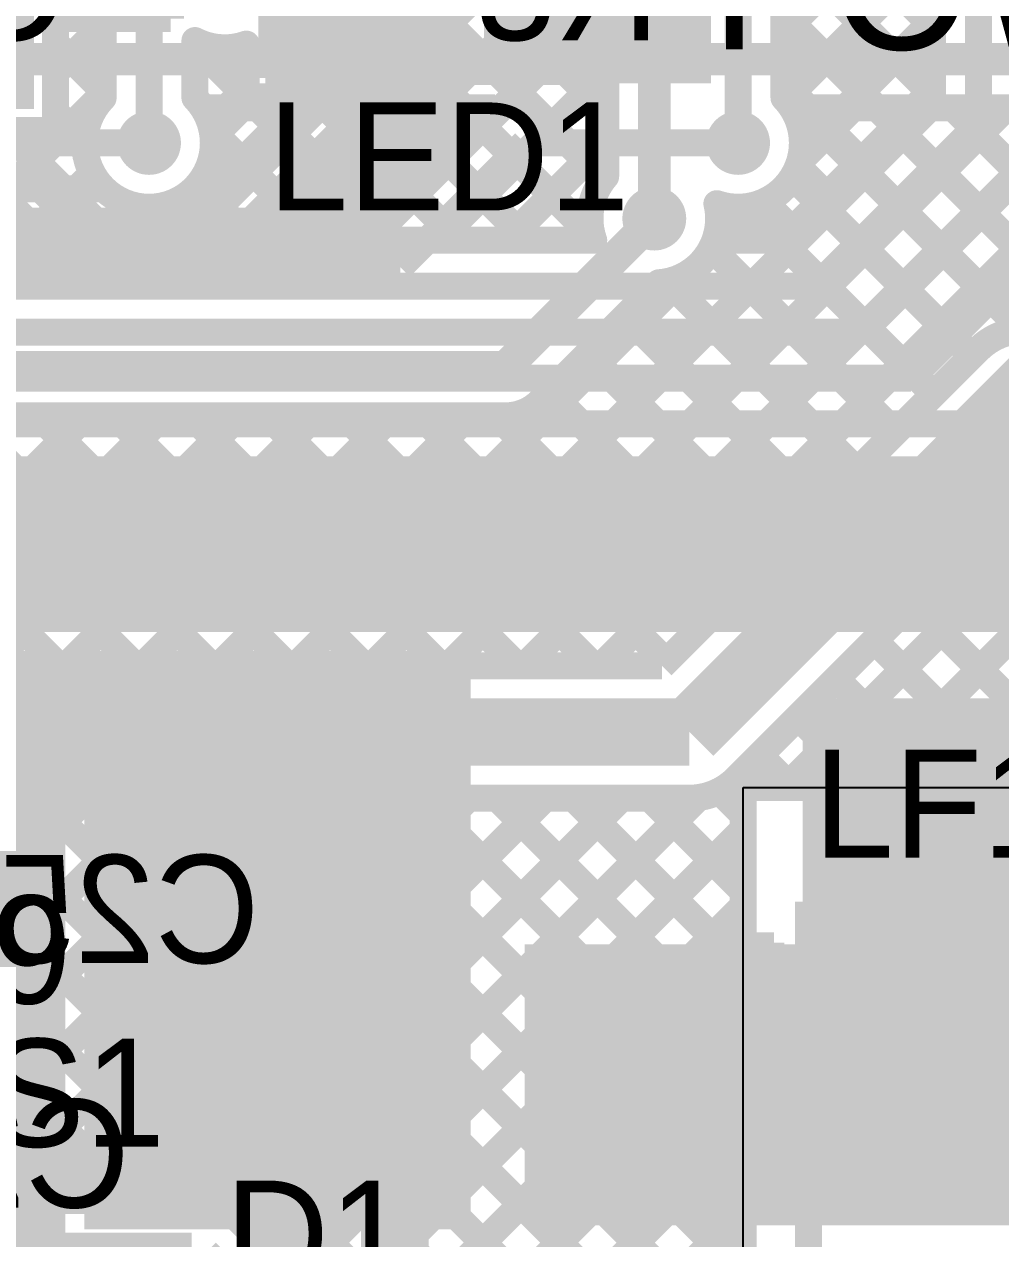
# Model space of a CAD drawing. Header units: millimetres. Extents: x 0.79 to 4.38, y 0.99 to 3.94.
# Drawn here: x 3.2668 to 3.6282, y 1.5995 to 2.0489 of the extents above; entities that cross this region are included whole.
import ezdxf

# ---------------------------------------------------------------- set-up
doc = ezdxf.new("R2010")
doc.units = ezdxf.units.MM
doc.header["$MEASUREMENT"] = 0
for name, color, linetype in [('BottomLayer', 5, 'Continuous'), ('BottomOverlay', 54, 'Continuous'), ('BottomPaste', 16, 'Continuous'), ('BottomSolder', 6, 'Continuous'), ('MultiLayer', 9, 'Continuous'), ('TopLayer', 1, 'Continuous'), ('TopOverlay', 2, 'Continuous'), ('TopPaste', 8, 'Continuous'), ('TopSolder', 216, 'Continuous'), ('ViaHoleLayer', 16, 'Continuous')]:
    doc.layers.add(name, color=color, linetype=linetype)

# ---------------------------------------------------------------- blocks, each defined once
blk = doc.blocks.new('49MD_8_000_20_20_20_A_5')
at = {"layer": 'TopLayer'}
for points in [[(-0.28543, -0.03937), (-0.0689, -0.03937), (-0.28543, 0.03937), (-0.0689, 0.03937)], [(0.0689, -0.03937), (0.28543, -0.03937), (0.0689, 0.03937), (0.28543, 0.03937)]]:
    blk.add_solid(points, dxfattribs=at)
at = {"layer": 'TopOverlay', "const_width": 0.01}
for points in [[(-0.256, 0.1), (-0.256, 0.05)], [(-0.256, 0.1), (0.252, 0.1)], [(0.252, 0.1), (0.252, 0.05)], [(-0.256, -0.05), (-0.256, -0.094)], [(0.252, -0.05), (0.252, -0.094)], [(-0.256, -0.094), (0.252, -0.094)]]:
    blk.add_lwpolyline(points, dxfattribs=at)
at = {"layer": 'TopOverlay'}
for points, const_width in [([(-0.27696, 0.067, 1), (-0.30104, 0.067, 1)], 0.01969), ([(-0.30596, 0.067, 1), (-0.29612, 0.067, 1)], 0.00984), ([(-0.28188, 0.067, 1), (-0.27204, 0.067, 1)], 0.00984)]:
    blk.add_lwpolyline(points, format="xyb", close=True, dxfattribs=dict(at, const_width=const_width))
at = {"layer": 'TopPaste'}
for points in [[(-0.28543, -0.03937), (-0.0689, -0.03937), (-0.28543, 0.03937), (-0.0689, 0.03937)], [(0.0689, -0.03937), (0.28543, -0.03937), (0.0689, 0.03937), (0.28543, 0.03937)]]:
    blk.add_solid(points, dxfattribs=at)
at = {"layer": 'TopSolder'}
for points in [[(-0.28943, -0.04337), (-0.0649, -0.04337), (-0.28943, 0.04337), (-0.0649, 0.04337)], [(0.0649, -0.04337), (0.28943, -0.04337), (0.0649, 0.04337), (0.28943, 0.04337)]]:
    blk.add_solid(points, dxfattribs=at)
blk = doc.blocks.new('HCM0703_3R3_R_30')
at = {"layer": 'TopLayer'}
for points in [[(-0.14567, -0.06496), (-0.05512, -0.06496), (-0.14567, 0.06496), (-0.05512, 0.06496)], [(0.05512, -0.06496), (0.14567, -0.06496), (0.05512, 0.06496), (0.14567, 0.06496)]]:
    blk.add_solid(points, dxfattribs=at)
at = {"layer": 'TopOverlay', "const_width": 0.01}
for points in [[(-0.13976, 0.12992), (0.13976, 0.12992)], [(-0.13976, 0.12992), (-0.13976, 0.08)], [(0.13976, 0.12992), (0.13976, 0.08)], [(-0.13976, -0.08), (-0.13976, -0.12992)], [(0.13976, -0.08), (0.13976, -0.12992)], [(-0.13976, -0.12992), (0.13976, -0.12992)]]:
    blk.add_lwpolyline(points, dxfattribs=at)
at = {"layer": 'TopOverlay'}
for points, const_width in [([(-0.155, 0.075, 1), (-0.165, 0.075, 1)], 0.01969), ([(-0.16992, 0.075, 1), (-0.16008, 0.075, 1)], 0.00984), ([(-0.15992, 0.075, 1), (-0.15008, 0.075, 1)], 0.00984)]:
    blk.add_lwpolyline(points, format="xyb", close=True, dxfattribs=dict(at, const_width=const_width))
at = {"layer": 'TopPaste'}
for points in [[(-0.14567, -0.06496), (-0.05512, -0.06496), (-0.14567, 0.06496), (-0.05512, 0.06496)], [(0.05512, -0.06496), (0.14567, -0.06496), (0.05512, 0.06496), (0.14567, 0.06496)]]:
    blk.add_solid(points, dxfattribs=at)
at = {"layer": 'TopSolder'}
for points in [[(-0.14967, -0.06896), (-0.05112, -0.06896), (-0.14967, 0.06896), (-0.05112, 0.06896)], [(0.05112, -0.06896), (0.14967, -0.06896), (0.05112, 0.06896), (0.14967, 0.06896)]]:
    blk.add_solid(points, dxfattribs=at)
blk = doc.blocks.new('PMEG3010ER_115_53')
at = {"layer": 'TopLayer'}
for points in [[(-0.02953, -0.02953), (0.02953, -0.02953), (-0.02953, 0.02953), (0.02953, 0.02953)], [(0.08071, -0.02953), (0.13976, -0.02953), (0.08071, 0.02953), (0.13976, 0.02953)]]:
    blk.add_solid(points, dxfattribs=at)
at = {"layer": 'TopOverlay', "const_width": 0.00787}
for points in [[(-0.056, 0.038), (-0.037, 0.038)], [(-0.056, -0.038), (-0.056, 0.038)], [(-0.037, -0.038), (-0.037, 0.038)], [(-0.037, 0.038), (-0.029, 0.038)], [(0.13924, 0.038), (0.14724, 0.038)], [(0.14724, -0.038), (0.14724, 0.038)], [(-0.056, -0.038), (-0.037, -0.038)], [(-0.037, -0.038), (-0.029, -0.038)], [(0.13924, -0.038), (0.14724, -0.038)]]:
    blk.add_lwpolyline(points, dxfattribs=at)
at = {"layer": 'TopPaste'}
for points in [[(-0.02953, -0.02953), (0.02953, -0.02953), (-0.02953, 0.02953), (0.02953, 0.02953)], [(0.08071, -0.02953), (0.13976, -0.02953), (0.08071, 0.02953), (0.13976, 0.02953)]]:
    blk.add_solid(points, dxfattribs=at)
at = {"layer": 'TopSolder'}
for points in [[(-0.03353, -0.03353), (0.03353, -0.03353), (-0.03353, 0.03353), (0.03353, 0.03353)], [(0.07671, -0.03353), (0.14376, -0.03353), (0.07671, 0.03353), (0.14376, 0.03353)]]:
    blk.add_solid(points, dxfattribs=at)
blk = doc.blocks.new('R__0402_B_226')
at = {"layer": 'BottomLayer'}
for points in [[(-0.0275, 0.0125), (-0.0275, -0.0125), (-0.0095, 0.0125), (-0.0095, -0.0125)], [(0.0095, 0.0125), (0.0095, -0.0125), (0.0275, 0.0125), (0.0275, -0.0125)]]:
    blk.add_solid(points, dxfattribs=at)
at = {"layer": 'BottomOverlay', "const_width": 0.005}
for points in [[(-0.0325, 0.0175), (-0.0085, 0.0175)], [(-0.0325, -0.0175), (-0.0325, 0.0175)], [(0.0085, 0.0175), (0.0325, 0.0175)], [(0.0325, -0.0175), (0.0325, 0.0175)], [(-0.0325, -0.0175), (-0.0085, -0.0175)], [(0.0085, -0.0175), (0.0325, -0.0175)]]:
    blk.add_lwpolyline(points, dxfattribs=at)
at = {"layer": 'BottomPaste'}
for points in [[(-0.0275, 0.0125), (-0.0275, -0.0125), (-0.0095, 0.0125), (-0.0095, -0.0125)], [(0.0095, 0.0125), (0.0095, -0.0125), (0.0275, 0.0125), (0.0275, -0.0125)]]:
    blk.add_solid(points, dxfattribs=at)
at = {"layer": 'BottomSolder'}
for points in [[(-0.0315, 0.0165), (-0.0315, -0.0165), (-0.0055, 0.0165), (-0.0055, -0.0165)], [(0.0055, 0.0165), (0.0055, -0.0165), (0.0315, 0.0165), (0.0315, -0.0165)]]:
    blk.add_solid(points, dxfattribs=at)
blk = doc.blocks.new('LED_SMT_230')
at = {"layer": 'TopLayer'}
for points in [[(-0.06, -0.03), (-0.02, -0.03), (-0.06, 0.03), (-0.02, 0.03)], [(0.02, -0.03), (0.06, -0.03), (0.02, 0.03), (0.06, 0.03)]]:
    blk.add_solid(points, dxfattribs=at)
at = {"layer": 'TopOverlay', "const_width": 0.005}
for points in [[(-0.065, 0.035), (0.065, 0.035)], [(-0.065, -0.035), (-0.065, 0.035)], [(0.065, -0.035), (0.065, 0.035)], [(-0.065, -0.035), (0.065, -0.035)]]:
    blk.add_lwpolyline(points, dxfattribs=at)
at = {"layer": 'TopOverlay'}
blk.add_solid([(0.064, -0.037), (0.1, -0.037), (0.064, 0.037), (0.1, 0.037)], dxfattribs=at)
at = {"layer": 'TopPaste'}
for points in [[(-0.06, -0.03), (-0.02, -0.03), (-0.06, 0.03), (-0.02, 0.03)], [(0.02, -0.03), (0.06, -0.03), (0.02, 0.03), (0.06, 0.03)]]:
    blk.add_solid(points, dxfattribs=at)
at = {"layer": 'TopSolder'}
for points in [[(-0.064, -0.034), (-0.016, -0.034), (-0.064, 0.034), (-0.016, 0.034)], [(0.016, -0.034), (0.064, -0.034), (0.016, 0.034), (0.064, 0.034)]]:
    blk.add_solid(points, dxfattribs=at)

msp = doc.modelspace()

# ---------------------------------------------------------------- linework, layer by layer
at = {"layer": 'BottomLayer'}
for p, q in [((3.53294, 1.7665), (3.85694, 1.7665)), ((3.53294, 1.3845), (3.53294, 1.7665))]:
    msp.add_line(p, q, dxfattribs=at)
for points, const_width in [([(3.006, 2.036), (4.267, 2.036)], 0.012), ([(3.33295, 2.018), (3.44105, 2.018)], 0.01), ([(3.33365, 1.976), (3.37565, 2.018)], 0.01), ([(3.3367, 2.00733), (3.34736, 2.018)], 0.01), ([(3.35601, 2.018), (3.39801, 1.976)], 0.01), ([(3.36193, 1.976), (3.40393, 2.018)], 0.01), ([(3.3843, 2.018), (3.41263, 1.98967)], 0.01), ([(3.39021, 1.976), (3.43221, 2.018)], 0.01), ([(3.39542, 1.8115), (3.60192, 2.018)], 0.01), ([(3.41258, 2.018), (3.42677, 2.00381)], 0.01), ([(3.42371, 1.8115), (3.63021, 2.018)], 0.01), ([(3.45199, 1.8115), (3.65849, 2.018)], 0.01), ([(3.48027, 1.8115), (3.68677, 2.018)], 0.01), ([(3.55095, 2.018), (3.91857, 2.018)], 0.01), ([(3.55381, 1.99818), (3.57364, 2.018)], 0.01), ([(3.554, 2.018), (3.63631, 1.9357)], 0.01), ([(3.58229, 2.018), (3.66457, 1.93571)], 0.01), ([(3.61057, 2.018), (3.69286, 1.93571)], 0.01), ([(3.63227, 1.93521), (3.71506, 2.018)], 0.01), ([(3.39896, 1.976), (3.43996, 2.017)], 0.01), ([(3.33642, 2.00931), (3.36973, 1.976)], 0.01), ([(2.945, 2.005), (3.313, 2.005)], 0.01), ([(3.406, 1.959), (3.452, 2.005)], 0.01), ([(3.452, 2.005), (3.531, 2.005)], 0.01), ([(3.55125, 1.99247), (3.61753, 1.92618)], 0.01), ([(2.945, 1.988), (3.29633, 1.988)], 0.01), ([(3.27288, 1.988), (3.28488, 1.976)], 0.01), ([(3.27708, 1.976), (3.28908, 1.988)], 0.01), ([(3.32956, 1.98789), (3.34145, 1.976)], 0.01), ([(3.30727, 1.98189), (3.31316, 1.976)], 0.01), ([(3.52047, 1.96483), (3.53782, 1.98219)], 0.01), ([(3.30536, 1.976), (3.31067, 1.9813)], 0.01), ([(3.445, 1.922), (3.5, 1.977)], 0.012), ([(3.53405, 1.98138), (3.60339, 1.91204)], 0.01), ([(2.90043, 1.976), (3.39896, 1.976)], 0.01), ([(3.52113, 1.96602), (3.58925, 1.8979)], 0.01), ([(2.785, 1.959), (3.406, 1.959)], 0.01), ([(3.36714, 1.8115), (3.51217, 1.95653)], 0.01), ([(3.45775, 1.9093), (3.50171, 1.95325)], 0.01), ([(3.50512, 1.95375), (3.57511, 1.88376)], 0.01), ([(3.48952, 1.94106), (3.56097, 1.86961)], 0.01), ([(3.50285, 1.8115), (3.61986, 1.92851)], 0.01), ([(2.40071, 1.922), (3.445, 1.922)], 0.012), ([(3.47538, 1.92692), (3.54682, 1.85547)], 0.01), ([(3.513, 1.787), (3.63721, 1.91121)], 0.025), ([(3.63721, 1.91121), (4.182, 1.91121)], 0.025), ([(3.46123, 1.91278), (3.53268, 1.84133)], 0.01), ([(2.4163, 1.904), (3.445, 1.904)], 0.01), ([(3.18717, 1.904), (3.27967, 1.8115)], 0.01), ([(3.19743, 1.8115), (3.28993, 1.904)], 0.01), ([(3.21546, 1.904), (3.30796, 1.8115)], 0.01), ([(3.22572, 1.8115), (3.31821, 1.904)], 0.01), ([(3.24374, 1.904), (3.33624, 1.8115)], 0.01), ([(3.254, 1.8115), (3.3465, 1.904)], 0.01), ([(3.27202, 1.904), (3.36452, 1.8115)], 0.01), ([(3.28228, 1.8115), (3.37478, 1.904)], 0.01), ([(3.30031, 1.904), (3.39281, 1.8115)], 0.01), ([(3.31057, 1.8115), (3.40307, 1.904)], 0.01), ([(3.32859, 1.904), (3.42109, 1.8115)], 0.01), ([(3.33885, 1.8115), (3.43135, 1.904)], 0.01), ([(3.35688, 1.904), (3.44938, 1.8115)], 0.01), ([(3.38516, 1.904), (3.47766, 1.8115)], 0.01), ([(3.41345, 1.904), (3.5044, 1.81305)], 0.01), ([(3.44173, 1.904), (3.51854, 1.82719)], 0.01), ([(3.53035, 1.7697), (3.64736, 1.88671)], 0.01), ([(3.54841, 1.7665), (3.66862, 1.88671)], 0.01), ([(3.5767, 1.7665), (3.69691, 1.88671)], 0.01), ([(3.60498, 1.7665), (3.72519, 1.88671)], 0.01), ([(3.6239, 1.86325), (3.72065, 1.7665)], 0.01), ([(3.60976, 1.84911), (3.69236, 1.7665)], 0.01), ([(3.59561, 1.83497), (3.66408, 1.7665)], 0.01), ([(3.58147, 1.82082), (3.6358, 1.7665)], 0.01), ([(3.183, 1.8115), (3.50285, 1.8115)], 0.01), ([(3.56733, 1.80668), (3.60751, 1.7665)], 0.01), ([(3.125, 1.787), (3.513, 1.787)], 0.025), ([(3.55319, 1.79254), (3.57923, 1.7665)], 0.01), ([(3.53905, 1.7784), (3.55095, 1.7665)], 0.01), ([(3.53294, 1.7665), (3.85694, 1.7665)], 0.01), ([(3.53294, 1.3845), (3.53294, 1.7665)], 0.01), ([(3.16444, 1.63709), (3.28985, 1.7625)], 0.01), ([(3.16933, 1.61369), (3.31814, 1.7625)], 0.01), ([(3.183, 1.7625), (3.513, 1.7625)], 0.01), ([(3.18725, 1.7625), (3.33774, 1.61201)], 0.01), ([(3.19761, 1.61369), (3.34642, 1.7625)], 0.01), ([(3.21553, 1.7625), (3.53294, 1.44509)], 0.01), ([(3.22589, 1.61369), (3.37471, 1.7625)], 0.01), ([(3.24382, 1.7625), (3.53294, 1.47338)], 0.01), ([(3.25418, 1.61369), (3.40299, 1.7625)], 0.01), ([(3.2721, 1.7625), (3.53294, 1.50166)], 0.01), ([(3.28246, 1.61369), (3.43127, 1.7625)], 0.01), ([(3.30039, 1.7625), (3.53294, 1.52995)], 0.01), ([(3.31075, 1.61369), (3.45956, 1.7625)], 0.01), ([(3.32867, 1.7625), (3.53294, 1.55823)], 0.01), ([(3.33746, 1.61212), (3.48784, 1.7625)], 0.01), ([(3.35315, 1.59952), (3.51636, 1.76273)], 0.01), ([(3.35696, 1.7625), (3.53294, 1.58651)], 0.01), ([(3.38524, 1.7625), (3.53294, 1.6148)], 0.01), ([(3.41352, 1.7625), (3.53294, 1.64308)], 0.01), ([(3.44181, 1.7625), (3.53294, 1.67137)], 0.01), ([(3.47009, 1.7625), (3.53294, 1.69965)], 0.01), ([(3.49838, 1.7625), (3.53294, 1.72794)], 0.01), ([(3.52404, 1.76513), (3.53294, 1.75622)], 0.01), ([(3.36702, 1.58511), (3.53294, 1.75103)], 0.01), ([(3.183, 1.73847), (3.30778, 1.61369)], 0.01), ([(3.37144, 1.56125), (3.53294, 1.72275)], 0.01), ([(3.183, 1.71018), (3.27949, 1.61369)], 0.01), ([(3.37144, 1.53296), (3.53294, 1.69446)], 0.01), ([(3.37144, 1.50468), (3.53294, 1.66618)], 0.01), ([(3.37144, 1.47639), (3.53294, 1.63789)], 0.01), ([(3.21525, 1.62119), (3.34209, 1.62119)], 0.025), ([(3.34209, 1.62119), (3.37894, 1.58433)], 0.025), ([(3.15944, 1.61369), (3.32883, 1.61369)], 0.01), ([(3.37144, 1.44811), (3.53294, 1.60961)], 0.01), ([(3.34618, 1.60649), (3.36424, 1.58842)], 0.01), ([(3.13125, 1.58919), (3.32883, 1.58919)], 0.025), ([(3.32883, 1.58919), (3.34694, 1.57108)], 0.025)]:
    msp.add_lwpolyline(points, dxfattribs=dict(at, const_width=const_width))
at = {"layer": 'BottomLayer', "const_width": 0.01}
for points in [[(3.33295, 2.018, -0.145397), (3.33681, 2.005)], [(3.55095, 2.018, -0.145397), (3.55481, 2.005)], [(3.33681, 2.005, -0.664665), (3.29633, 1.988)], [(3.55481, 2.005, -0.516221), (3.52316, 1.98252)], [(3.52316, 1.98252, -0.058506), (3.52381, 1.977)], [(3.52381, 1.977, -0.393363), (3.50171, 1.95325)], [(3.61986, 1.92851, -0.199267), (3.63721, 1.93571)], [(3.61989, 1.92854, -0.198912), (3.63721, 1.93571)], [(3.45775, 1.9093, -0.199396), (3.445, 1.904)], [(3.45773, 1.90927, -0.198912), (3.445, 1.904)], [(3.53035, 1.7697, -0.199267), (3.513, 1.7625)], [(3.53032, 1.76968, -0.198912), (3.513, 1.7625)], [(3.32883, 1.61369, -0.198912), (3.34615, 1.60651)], [(3.32883, 1.61369, -0.199267), (3.34618, 1.60649)]]:
    msp.add_lwpolyline(points, format="xyb", dxfattribs=at)
at = {"layer": 'BottomLayer'}
for points, const_width in [([(3.33045, 2.018, 1), (3.33545, 2.018, 1)], 0.005), ([(3.54845, 2.018, 1), (3.55345, 2.018, 1)], 0.005), ([(3.30709, 2.005, 1), (3.31891, 2.005, 1)], 0.01181), ([(3.52509, 2.005, 1), (3.53691, 2.005, 1)], 0.01181), ([(3.33431, 2.005, 1), (3.33931, 2.005, 1)], 0.005), ([(3.33431, 2.005, 1), (3.33931, 2.005, 1)], 0.005), ([(3.55231, 2.005, 1), (3.55731, 2.005, 1)], 0.005), ([(3.55231, 2.005, 1), (3.55731, 2.005, 1)], 0.005), ([(3.29383, 1.988, 1), (3.29883, 1.988, 1)], 0.005), ([(3.49409, 1.977, 1), (3.50591, 1.977, 1)], 0.01181), ([(3.52066, 1.98252, 1), (3.52566, 1.98252, 1)], 0.005), ([(3.52066, 1.98252, 1), (3.52566, 1.98252, 1)], 0.005), ([(3.52131, 1.977, 1), (3.52631, 1.977, 1)], 0.005), ([(3.52131, 1.977, 1), (3.52631, 1.977, 1)], 0.005), ([(3.49921, 1.95325, 1), (3.50421, 1.95325, 1)], 0.005), ([(3.61736, 1.92851, 1), (3.62236, 1.92851, 1)], 0.005), ([(3.61739, 1.92854, 1), (3.62239, 1.92854, 1)], 0.005), ([(3.45523, 1.90927, 1), (3.46023, 1.90927, 1)], 0.005), ([(3.45525, 1.9093, 1), (3.46025, 1.9093, 1)], 0.005), ([(3.4425, 1.904, 1), (3.4475, 1.904, 1)], 0.005), ([(3.4425, 1.904, 1), (3.4475, 1.904, 1)], 0.005), ([(3.52782, 1.76968, 1), (3.53282, 1.76968, 1)], 0.005), ([(3.52785, 1.7697, 1), (3.53285, 1.7697, 1)], 0.005), ([(3.5105, 1.7625, 1), (3.5155, 1.7625, 1)], 0.005), ([(3.5105, 1.7625, 1), (3.5155, 1.7625, 1)], 0.005), ([(3.32633, 1.61369, 1), (3.33133, 1.61369, 1)], 0.005), ([(3.32633, 1.61369, 1), (3.33133, 1.61369, 1)], 0.005), ([(3.34365, 1.60651, 1), (3.34865, 1.60651, 1)], 0.005), ([(3.34368, 1.60649, 1), (3.34868, 1.60649, 1)], 0.005)]:
    msp.add_lwpolyline(points, format="xyb", close=True, dxfattribs=dict(at, const_width=const_width))
at = {"layer": 'MultiLayer', "const_width": 0.01181}
for points in [[(3.30709, 2.005, 1), (3.31891, 2.005, 1)], [(3.52509, 2.005, 1), (3.53691, 2.005, 1)], [(3.49409, 1.977, 1), (3.50591, 1.977, 1)]]:
    msp.add_lwpolyline(points, format="xyb", close=True, dxfattribs=at)
at = {"layer": 'TopLayer'}
for points, const_width in [([(3.531, 2.005), (3.531, 2.373)], 0.01), ([(3.548, 2.02167), (3.548, 2.36685)], 0.01), ([(3.5, 1.977), (3.5, 2.32307)], 0.012), ([(3.482, 1.99259), (3.482, 2.27814)], 0.01), ([(3.313, 2.005), (3.313, 2.18)], 0.01), ([(3.37866, 2.14526), (3.482, 2.04192)], 0.01), ([(3.413, 2.03839), (3.482, 2.10739)], 0.01), ([(3.413, 2.022), (3.413, 2.106)], 0.01), ([(3.548, 2.1032), (3.603, 2.0482)], 0.01), ([(3.548, 2.04611), (3.5962, 2.09431)], 0.01), ([(3.62, 2.012), (3.62, 2.0935)], 0.01), ([(3.296, 2.02167), (3.296, 2.08705)], 0.01), ([(3.413, 2.08546), (3.482, 2.01646)], 0.01), ([(3.27837, 2.00957), (3.27837, 2.08364)], 0.01), ([(3.36907, 1.969), (3.482, 2.08193)], 0.01), ([(3.548, 2.07774), (3.603, 2.02274)], 0.01), ([(3.603, 2.01904), (3.603, 2.07683)], 0.01), ([(3.5485, 2.02115), (3.603, 2.07565)], 0.01), ([(3.27837, 2.06736), (3.296, 2.04973)], 0.01), ([(3.27837, 2.06735), (3.296, 2.04972)], 0.01), ([(3.413, 2.06001), (3.48129, 1.99172)], 0.01), ([(3.39452, 1.969), (3.482, 2.05648)], 0.01), ([(3.548, 2.05229), (3.59212, 2.00816)], 0.01), ([(3.55459, 2.00179), (3.603, 2.0502)], 0.01), ([(3.27837, 2.03104), (3.296, 2.04867)], 0.01), ([(3.27837, 2.0419), (3.296, 2.02427)], 0.01), ([(3.33, 2.02167), (3.33, 2.04288)], 0.01), ([(3.33, 2.04118), (3.349, 2.02218)], 0.01), ([(3.33, 2.03175), (3.33856, 2.04031)], 0.01), ([(3.349, 2.022), (3.349, 2.04157)], 0.01), ([(3.413, 2.03455), (3.47711, 1.97044)], 0.01), ([(3.41998, 1.969), (3.482, 2.03102)], 0.01), ([(3.548, 2.02683), (3.57939, 1.99544)], 0.01), ([(3.24179, 1.969), (3.296, 2.02321)], 0.01), ([(3.31816, 1.969), (3.37116, 2.022)], 0.01), ([(3.33575, 2.01204), (3.349, 2.0253)], 0.01), ([(3.34361, 1.969), (3.39661, 2.022)], 0.01), ([(3.349, 2.022), (3.413, 2.022)], 0.01), ([(3.34918, 2.022), (3.40218, 1.969)], 0.01), ([(3.37464, 2.022), (3.42764, 1.969)], 0.01), ([(3.40009, 2.022), (3.45309, 1.969)], 0.01), ([(3.54726, 1.969), (3.603, 2.02474)], 0.01), ([(3.55296, 1.969), (3.603, 2.01904)], 0.01), ([(3.595, 1.918), (3.696, 2.019)], 0.01), ([(3.614, 1.901), (3.732, 2.019)], 0.01), ([(3.27837, 2.01644), (3.2892, 2.00561)], 0.01), ([(3.577, 1.935), (3.6555, 2.0135)], 0.01), ([(3.17563, 2.00957), (3.27837, 2.00957)], 0.01), ([(3.23433, 2.00957), (3.2749, 1.969)], 0.01), ([(3.25979, 2.00957), (3.30035, 1.969)], 0.01), ([(3.33642, 2.00931), (3.37673, 1.969)], 0.01), ([(3.33642, 2.0093), (3.37672, 1.969)], 0.01), ([(3.56, 1.952), (3.62, 2.012)], 0.01), ([(3.44544, 1.969), (3.482, 2.00556)], 0.01), ([(3.55314, 1.99623), (3.56667, 1.98271)], 0.01), ([(3.26725, 1.969), (3.29201, 1.99376)], 0.01), ([(3.33093, 1.98933), (3.35127, 1.969)], 0.01), ([(3.2927, 1.969), (3.30596, 1.98225)], 0.01), ([(3.52274, 1.96993), (3.53421, 1.98141)], 0.01), ([(3.54067, 1.98324), (3.55394, 1.96998)], 0.01), ([(3.31361, 1.9812), (3.32581, 1.969)], 0.01), ([(3.47089, 1.969), (3.47633, 1.97444)], 0.01), ([(3.52371, 1.97476), (3.52946, 1.969)], 0.01), ([(2.89649, 1.969), (3.47757, 1.969)], 0.01), ([(3.52243, 1.969), (3.55296, 1.969)], 0.01), ([(2.851, 1.952), (3.56, 1.952)], 0.01), ([(2.69273, 1.935), (3.577, 1.935)], 0.01), ([(2.68, 1.918), (3.595, 1.918)], 0.01), ([(2.66903, 1.901), (3.614, 1.901)], 0.01), ([(3.14694, 1.7545), (3.277, 1.7545)], 0.01), ([(3.15847, 1.7545), (3.277, 1.63597)], 0.01), ([(3.18393, 1.7545), (3.277, 1.66143)], 0.01), ([(3.20938, 1.7545), (3.277, 1.68688)], 0.01), ([(3.23484, 1.7545), (3.277, 1.71234)], 0.01), ([(3.2603, 1.7545), (3.277, 1.7378)], 0.01), ([(3.277, 1.591), (3.277, 1.7545)], 0.01), ([(3.14694, 1.61959), (3.277, 1.74965)], 0.01), ([(3.14694, 1.74057), (3.277, 1.61052)], 0.01), ([(3.14694, 1.59414), (3.277, 1.7242)], 0.01), ([(3.14694, 1.71512), (3.27956, 1.5825)], 0.01), ([(3.14694, 1.56868), (3.277, 1.69874)], 0.01), ([(3.05622, 1.4525), (3.277, 1.67328)], 0.01), ([(3.09317, 1.464), (3.277, 1.64783)], 0.01), ([(3.404, 1.59), (3.404, 1.636)], 0.025), ([(3.11863, 1.464), (3.277, 1.62237)], 0.01), ([(3.14408, 1.464), (3.277, 1.59692)], 0.01), ([(3.404, 1.59), (3.45681, 1.53719)], 0.025)]:
    msp.add_lwpolyline(points, dxfattribs=dict(at, const_width=const_width))
at = {"layer": 'TopLayer', "const_width": 0.01}
for points in [[(3.349, 2.04157, -0.208667), (3.33, 2.04288)], [(3.33681, 2.005, -1.488751), (3.296, 2.02167)], [(3.33, 2.02167, -0.196384), (3.33681, 2.005)], [(3.548, 2.02167, -0.196384), (3.55481, 2.005)], [(3.55481, 2.005, -0.516221), (3.52316, 1.98252)], [(3.47757, 1.969, -0.270398), (3.482, 1.99259)], [(3.52316, 1.98252, -0.058506), (3.52381, 1.977)], [(3.52381, 1.977, -0.085871), (3.52243, 1.969)]]:
    msp.add_lwpolyline(points, format="xyb", dxfattribs=at)
at = {"layer": 'TopLayer'}
for points, const_width in [([(3.3275, 2.04288, 1), (3.3325, 2.04288, 1)], 0.005), ([(3.3465, 2.04157, 1), (3.3515, 2.04157, 1)], 0.005), ([(3.2935, 2.02167, 1), (3.2985, 2.02167, 1)], 0.005), ([(3.3275, 2.02167, 1), (3.3325, 2.02167, 1)], 0.005), ([(3.5455, 2.02167, 1), (3.5505, 2.02167, 1)], 0.005), ([(3.30709, 2.005, 1), (3.31891, 2.005, 1)], 0.01181), ([(3.52509, 2.005, 1), (3.53691, 2.005, 1)], 0.01181), ([(3.33431, 2.005, 1), (3.33931, 2.005, 1)], 0.005), ([(3.33431, 2.005, 1), (3.33931, 2.005, 1)], 0.005), ([(3.55231, 2.005, 1), (3.55731, 2.005, 1)], 0.005), ([(3.55231, 2.005, 1), (3.55731, 2.005, 1)], 0.005), ([(3.4795, 1.99259, 1), (3.4845, 1.99259, 1)], 0.005), ([(3.49409, 1.977, 1), (3.50591, 1.977, 1)], 0.01181), ([(3.52066, 1.98252, 1), (3.52566, 1.98252, 1)], 0.005), ([(3.52066, 1.98252, 1), (3.52566, 1.98252, 1)], 0.005), ([(3.52131, 1.977, 1), (3.52631, 1.977, 1)], 0.005), ([(3.52131, 1.977, 1), (3.52631, 1.977, 1)], 0.005), ([(3.47507, 1.969, 1), (3.48007, 1.969, 1)], 0.005), ([(3.51993, 1.969, 1), (3.52493, 1.969, 1)], 0.005)]:
    msp.add_lwpolyline(points, format="xyb", close=True, dxfattribs=dict(at, const_width=const_width))
for points in [[(2.641, 1.824), (3.794, 1.824), (2.641, 1.889), (3.794, 1.889)], [(2.855, 1.7665), (3.432, 1.7665), (2.855, 1.817), (3.432, 1.817)], [(3.289, 1.603), (3.432, 1.603), (3.289, 1.809), (3.432, 1.809)], [(3.55494, 1.6045), (3.89988, 1.6045), (3.55494, 1.7995), (3.89988, 1.7995)], [(3.14694, 1.4895), (3.27994, 1.4895), (3.14694, 1.7545), (3.27994, 1.7545)], [(3.452, 1.6045), (3.634, 1.6045), (3.452, 1.70841), (3.634, 1.70841)]]:
    msp.add_solid(points, dxfattribs=at)
at = {"layer": 'ViaHoleLayer', "const_width": 0.00591}
for points in [[(3.31005, 2.005, 1), (3.31595, 2.005, 1)], [(3.52805, 2.005, 1), (3.53395, 2.005, 1)], [(3.49705, 1.977, 1), (3.50295, 1.977, 1)]]:
    msp.add_lwpolyline(points, format="xyb", close=True, dxfattribs=at)

# ---------------------------------------------------------------- block references
for name, p, rotation in [('49MD_8_000_20_20_20_A_5', (3.227, 2.307), 90), ('LED_SMT_230', (3.421, 2.064), 360), ('R__0402_B_226', (3.393, 2.062), 360), ('HCM0703_3R3_R_30', (3.68694, 1.5845), 90), ('PMEG3010ER_115_53', (3.397, 1.671), 360)]:
    msp.add_blockref(name, p, dxfattribs=dict(rotation=rotation))

# ---------------------------------------------------------------- texts
at = {"layer": 'BottomOverlay', "text_generation_flag": 2}
for s, p in [('CU9', (3.283, 2.043)), ('R3', (3.502, 2.043)), ('C25', (3.35394, 1.7015)), ('C23', (3.30594, 1.61104))]:
    msp.add_text(s, height=0.04, dxfattribs=at).set_placement(p)
at = {"layer": 'TopOverlay'}
msp.add_text('POWER', height=0.05, rotation=360, dxfattribs=at).set_placement((3.521, 2.03959))
for s, p in [('LED1', (3.357, 1.98)), ('LF1', (3.55894, 1.7405)), ('C9', (3.21594, 1.6865)), ('CS1', (3.21494, 1.6335)), ('D1', (3.341, 1.581))]:
    msp.add_text(s, height=0.04, dxfattribs=at).set_placement(p)

doc.saveas('drawing.dxf')
